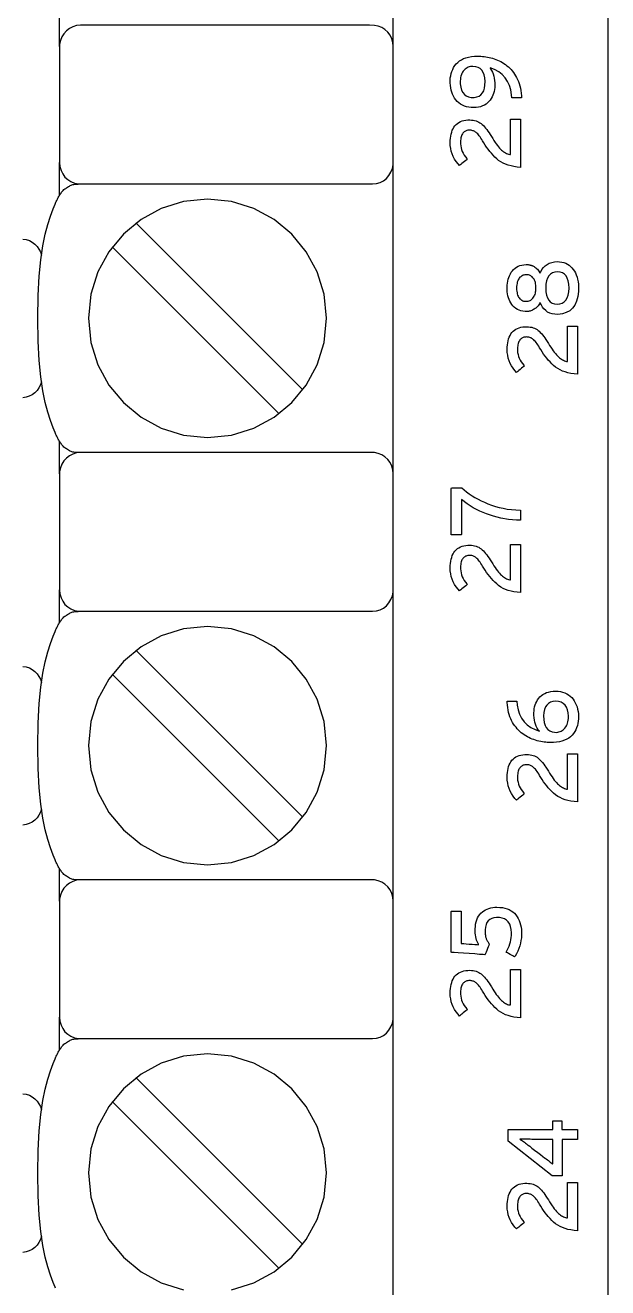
# Model space of a CAD drawing. Extents: x 1 to 47.7, y 0.2 to 35.
# Drawn here: x 32.745 to 33.563, y 10.574 to 12.347 of the extents above; entities that cross this region are included whole.
import ezdxf

# ---------------------------------------------------------------- set-up
doc = ezdxf.new("R2010")
doc.units = 0
doc.header["$MEASUREMENT"] = 0
doc.layers.add('8_0_____DWG', color=7, linetype='CONTINUOUS')

msp = doc.modelspace()

# ---------------------------------------------------------------- linework, layer by layer
at = {"layer": '8_0_____DWG'}
for points in [[(33.2621, 10.465), (33.2621, 10.7528), (33.2621, 11.0441), (33.2621, 11.3354), (33.2621, 11.6231), (33.2621, 11.7646), (33.2621, 11.9038), (33.2621, 12.0403), (33.2621, 12.1737), (33.2621, 12.3035), (33.2621, 12.4294)], [(33.5634, 12.4151), (33.5634, 12.327), (33.5634, 12.2366), (33.5634, 12.144), (33.5634, 12.0493), (33.5634, 11.9524), (33.5634, 11.8535), (33.5634, 11.7526), (33.5634, 11.6498), (33.5634, 11.5451), (33.5634, 11.4387), (33.5634, 11.3305), (33.5634, 11.2207), (33.5634, 11.1093), (33.5634, 10.9963), (33.5634, 10.8819), (33.5634, 10.7661), (33.5634, 10.6489), (33.5634, 10.5305)], [(32.7932, 12.3168), (32.7932, 12.3624)], [(32.7932, 12.1084), (32.7932, 12.154)], [(32.8224, 11.7468), (32.8209, 11.7468), (32.8194, 11.7468), (32.8178, 11.7469), (32.8162, 11.747), (32.8146, 11.7471), (32.8131, 11.7473), (32.8117, 11.7475), (32.8105, 11.7478), (32.8094, 11.7482), (32.8081, 11.7488), (32.8069, 11.7495), (32.8056, 11.7502), (32.8043, 11.7511), (32.8031, 11.7519), (32.8018, 11.7527), (32.8005, 11.7536), (32.7993, 11.7544), (32.7981, 11.7556), (32.7971, 11.7569), (32.7961, 11.7582), (32.7952, 11.7594), (32.7943, 11.7607), (32.7935, 11.7619), (32.7927, 11.7631), (32.792, 11.7644), (32.7914, 11.7656), (32.7907, 11.7668), (32.7902, 11.7679), (32.7896, 11.7689), (32.7891, 11.77), (32.7886, 11.7711), (32.7881, 11.7723), (32.7875, 11.7736), (32.7869, 11.7751), (32.7844, 11.7814), (32.7806, 11.7917), (32.7768, 11.8035), (32.7731, 11.8173), (32.7698, 11.8337), (32.7669, 11.8532), (32.7646, 11.8762), (32.7632, 11.9034), (32.7626, 11.9353), (32.7632, 11.9672), (32.7646, 11.9944), (32.7669, 12.0174), (32.7698, 12.0369), (32.7731, 12.0533), (32.7768, 12.0671), (32.7806, 12.0789), (32.7844, 12.0891), (32.7869, 12.0955), (32.7875, 12.097), (32.7881, 12.0983), (32.7886, 12.0995), (32.7891, 12.1006), (32.7896, 12.1016), (32.7902, 12.1027), (32.7907, 12.1038), (32.7914, 12.105), (32.792, 12.1062), (32.7927, 12.1074), (32.7935, 12.1087), (32.7943, 12.1099), (32.7952, 12.1111), (32.7961, 12.1124), (32.7971, 12.1137), (32.7981, 12.115), (32.7993, 12.1162), (32.8005, 12.117), (32.8018, 12.1178), (32.8031, 12.1187), (32.8043, 12.1195), (32.8056, 12.1203), (32.8069, 12.1211), (32.8081, 12.1218), (32.8094, 12.1224), (32.8105, 12.1228), (32.8117, 12.1231), (32.8131, 12.1234), (32.8146, 12.1236), (32.8162, 12.1237), (32.8178, 12.1238), (32.8194, 12.1239), (32.8209, 12.124), (32.8224, 12.124)], [(33.1348, 11.8349), (32.9005, 12.0692)], [(32.7416, 12.0466), (32.7463, 12.0459), (32.7507, 12.0444), (32.7547, 12.0423), (32.7583, 12.0396), (32.7615, 12.0363), (32.7642, 12.0326), (32.7663, 12.0285), (32.7678, 12.024)], [(33.1014, 11.8015), (32.8671, 12.0358)], [(32.7678, 11.8462), (32.7663, 11.8418), (32.7642, 11.8377), (32.7615, 11.834), (32.7583, 11.8308), (32.7546, 11.8281), (32.7506, 11.826), (32.7462, 11.8246), (32.7416, 11.8239)], [(32.7932, 11.7168), (32.7932, 11.7624)], [(32.7932, 11.5084), (32.7932, 11.554)], [(32.8224, 11.1468), (32.8209, 11.1468), (32.8194, 11.1468), (32.8178, 11.1469), (32.8162, 11.147), (32.8146, 11.1471), (32.8131, 11.1473), (32.8117, 11.1475), (32.8105, 11.1478), (32.8094, 11.1482), (32.8081, 11.1488), (32.8069, 11.1495), (32.8056, 11.1502), (32.8043, 11.1511), (32.8031, 11.1519), (32.8018, 11.1527), (32.8005, 11.1536), (32.7993, 11.1544), (32.7981, 11.1556), (32.7971, 11.1569), (32.7961, 11.1582), (32.7952, 11.1594), (32.7943, 11.1607), (32.7935, 11.1619), (32.7927, 11.1631), (32.792, 11.1644), (32.7914, 11.1656), (32.7907, 11.1668), (32.7902, 11.1679), (32.7896, 11.1689), (32.7891, 11.17), (32.7886, 11.1711), (32.7881, 11.1723), (32.7875, 11.1736), (32.7869, 11.1751), (32.7844, 11.1814), (32.7806, 11.1917), (32.7768, 11.2035), (32.7731, 11.2173), (32.7698, 11.2337), (32.7669, 11.2532), (32.7646, 11.2762), (32.7632, 11.3034), (32.7626, 11.3353), (32.7632, 11.3671), (32.7646, 11.3943), (32.7669, 11.4174), (32.7698, 11.4369), (32.7731, 11.4532), (32.7768, 11.4671), (32.7806, 11.4789), (32.7844, 11.4891), (32.7869, 11.4954), (32.7875, 11.4969), (32.7881, 11.4983), (32.7886, 11.4995), (32.7891, 11.5006), (32.7896, 11.5016), (32.7902, 11.5027), (32.7907, 11.5038), (32.7914, 11.505), (32.792, 11.5062), (32.7927, 11.5074), (32.7935, 11.5087), (32.7943, 11.5099), (32.7952, 11.5111), (32.7961, 11.5124), (32.7971, 11.5137), (32.7981, 11.515), (32.7993, 11.5162), (32.8005, 11.517), (32.8018, 11.5178), (32.8031, 11.5187), (32.8043, 11.5195), (32.8056, 11.5203), (32.8069, 11.5211), (32.8081, 11.5218), (32.8094, 11.5224), (32.8105, 11.5228), (32.8117, 11.5231), (32.8131, 11.5234), (32.8146, 11.5236), (32.8162, 11.5237), (32.8178, 11.5238), (32.8194, 11.5239), (32.8209, 11.524), (32.8224, 11.524)], [(33.1348, 11.2349), (32.9005, 11.4692)], [(32.7416, 11.4466), (32.7463, 11.4459), (32.7507, 11.4444), (32.7547, 11.4423), (32.7583, 11.4396), (32.7615, 11.4363), (32.7642, 11.4326), (32.7663, 11.4285), (32.7678, 11.424)], [(33.1014, 11.2015), (32.8671, 11.4358)], [(32.7678, 11.2462), (32.7663, 11.2418), (32.7642, 11.2377), (32.7615, 11.234), (32.7583, 11.2308), (32.7546, 11.2281), (32.7506, 11.226), (32.7462, 11.2246), (32.7416, 11.2239)], [(32.7932, 11.1168), (32.7932, 11.1624)], [(32.7932, 10.9084), (32.7932, 10.954)], [(32.7875, 10.5736), (32.7869, 10.5751), (32.7844, 10.5814), (32.7806, 10.5917), (32.7768, 10.6035), (32.7731, 10.6173), (32.7698, 10.6337), (32.7669, 10.6532), (32.7646, 10.6762), (32.7632, 10.7034), (32.7626, 10.7353), (32.7632, 10.7671), (32.7646, 10.7943), (32.7669, 10.8174), (32.7698, 10.8369), (32.7731, 10.8532), (32.7768, 10.8671), (32.7806, 10.8788), (32.7844, 10.8891), (32.7869, 10.8954), (32.7875, 10.8969), (32.7881, 10.8983), (32.7886, 10.8995), (32.7891, 10.9006), (32.7896, 10.9016), (32.7902, 10.9027), (32.7907, 10.9038), (32.7914, 10.905), (32.792, 10.9062), (32.7927, 10.9074), (32.7935, 10.9087), (32.7943, 10.9099), (32.7952, 10.9111), (32.7961, 10.9124), (32.7971, 10.9137), (32.7981, 10.915), (32.7993, 10.9162), (32.8005, 10.917), (32.8018, 10.9178), (32.8031, 10.9187), (32.8043, 10.9195), (32.8056, 10.9203), (32.8069, 10.9211), (32.8081, 10.9218), (32.8094, 10.9224), (32.8105, 10.9228), (32.8117, 10.9231), (32.8131, 10.9233), (32.8146, 10.9236), (32.8162, 10.9237), (32.8178, 10.9238), (32.8194, 10.9239), (32.8209, 10.924), (32.8224, 10.924)], [(33.0348, 10.5713), (33.0662, 10.5811), (33.0946, 10.5965), (33.1193, 10.617), (33.1397, 10.6417), (33.1551, 10.6702), (33.1648, 10.7016), (33.1682, 10.7354), (33.1648, 10.7691), (33.1551, 10.8004), (33.1397, 10.8289), (33.1193, 10.8536), (33.0946, 10.874), (33.0662, 10.8895), (33.0348, 10.8992), (33.0011, 10.9026), (32.9674, 10.8992), (32.936, 10.8895), (32.9076, 10.874), (32.8828, 10.8536), (32.8623, 10.8289), (32.8469, 10.8004), (32.8371, 10.7691), (32.8337, 10.7354), (32.8371, 10.7016), (32.8469, 10.6702), (32.8623, 10.6417), (32.8828, 10.617), (32.9076, 10.5965), (32.936, 10.5811), (32.9674, 10.5713)], [(33.1348, 10.6349), (32.9005, 10.8692)], [(32.7416, 10.8466), (32.7463, 10.8459), (32.7507, 10.8444), (32.7547, 10.8423), (32.7583, 10.8396), (32.7615, 10.8363), (32.7642, 10.8326), (32.7663, 10.8285), (32.7678, 10.824)], [(33.1014, 10.6015), (32.8671, 10.8358)], [(33.4989, 10.7962), (33.5208, 10.7962), (33.5208, 10.7825), (33.4994, 10.7825), (33.4994, 10.7315), (33.4855, 10.7315), (33.4236, 10.78), (33.4236, 10.7962), (33.4861, 10.7962), (33.4861, 10.8087), (33.4989, 10.8087), (33.4989, 10.7962)], [(32.7678, 10.6462), (32.7663, 10.6418), (32.7642, 10.6377), (32.7615, 10.634), (32.7583, 10.6308), (32.7546, 10.6281), (32.7506, 10.626), (32.7462, 10.6246), (32.7416, 10.6239)]]:
    msp.add_lwpolyline(points, dxfattribs=at)
for points in [[(32.8224, 12.3468), (32.8169, 12.3463), (32.8117, 12.3447), (32.8069, 12.3423), (32.8027, 12.339), (32.7991, 12.335), (32.7963, 12.3304), (32.7944, 12.3252), (32.7933, 12.3197), (32.7932, 12.3152), (32.7932, 12.3034), (32.7932, 12.2829), (32.7932, 12.2567), (32.7932, 12.2282), (32.7932, 12.2005), (32.7932, 12.1768), (32.7932, 12.1602), (32.7932, 12.154), (32.7937, 12.1483), (32.7952, 12.1429), (32.7976, 12.1381), (32.8008, 12.1337), (32.8047, 12.1301), (32.8092, 12.1272), (32.8142, 12.1252), (32.8196, 12.1241), (32.8265, 12.124), (32.8563, 12.124), (32.908, 12.124), (32.9738, 12.124), (33.0456, 12.124), (33.1155, 12.124), (33.1752, 12.124), (33.217, 12.124), (33.2327, 12.124), (33.2383, 12.1245), (33.2435, 12.1261), (33.2482, 12.1285), (33.2524, 12.1318), (33.256, 12.1358), (33.2588, 12.1404), (33.2608, 12.1456), (33.2618, 12.1511), (33.2619, 12.1556), (33.2619, 12.1674), (33.2619, 12.1879), (33.2619, 12.2141), (33.2619, 12.2426), (33.2619, 12.2703), (33.2619, 12.294), (33.2619, 12.3106), (33.2619, 12.3168), (33.2614, 12.3225), (33.2599, 12.3279), (33.2575, 12.3327), (33.2543, 12.3371), (33.2504, 12.3407), (33.2459, 12.3436), (33.2409, 12.3456), (33.2355, 12.3467), (33.2286, 12.3468), (33.1989, 12.3468), (33.1471, 12.3468), (33.0813, 12.3468), (33.0095, 12.3468), (32.9397, 12.3468), (32.8799, 12.3468), (32.8381, 12.3468)], [(33.3807, 12.3034), (33.383, 12.3034), (33.3852, 12.3033), (33.3875, 12.3031), (33.3898, 12.3028), (33.3921, 12.3025), (33.3944, 12.3021), (33.3967, 12.3017), (33.3991, 12.3011), (33.4015, 12.3005), (33.4039, 12.2997), (33.4062, 12.2989), (33.4085, 12.2979), (33.4108, 12.2968), (33.4131, 12.2957), (33.4153, 12.2944), (33.4175, 12.293), (33.4196, 12.2916), (33.4217, 12.29), (33.4238, 12.2884), (33.4257, 12.2866), (33.4275, 12.2847), (33.4292, 12.2827), (33.4309, 12.2805), (33.4325, 12.2783), (33.4339, 12.2759), (33.4353, 12.2733), (33.4366, 12.2706), (33.4378, 12.2678), (33.4389, 12.2649), (33.4398, 12.2617), (33.4406, 12.2585), (33.4412, 12.2551), (33.4417, 12.2516), (33.4421, 12.2479), (33.4423, 12.245), (33.4415, 12.245), (33.44, 12.245), (33.438, 12.245), (33.4357, 12.245), (33.4334, 12.245), (33.4313, 12.245), (33.4296, 12.245), (33.4287, 12.245), (33.4283, 12.249), (33.4272, 12.256), (33.4254, 12.2623), (33.4227, 12.268), (33.4193, 12.2731), (33.4152, 12.2775), (33.4102, 12.2814), (33.4045, 12.2846), (33.3981, 12.2872), (33.3985, 12.2858), (33.4, 12.2835), (33.4013, 12.281), (33.4024, 12.2784), (33.4033, 12.2755), (33.404, 12.2725), (33.4045, 12.2692), (33.4047, 12.2658), (33.4048, 12.2623), (33.4047, 12.2594), (33.4043, 12.2566), (33.4038, 12.2538), (33.4031, 12.2512), (33.4021, 12.2487), (33.401, 12.2463), (33.3997, 12.2439), (33.3982, 12.2417), (33.3964, 12.2396), (33.3945, 12.2377), (33.3924, 12.2361), (33.39, 12.2346), (33.3875, 12.2335), (33.3847, 12.2325), (33.3817, 12.2319), (33.3785, 12.2314), (33.3751, 12.2312), (33.3716, 12.2313), (33.3681, 12.2317), (33.3649, 12.2323), (33.3619, 12.2333), (33.3591, 12.2345), (33.3565, 12.236), (33.3542, 12.2378), (33.352, 12.2398), (33.35, 12.2421), (33.3483, 12.2446), (33.3467, 12.2472), (33.3454, 12.2499), (33.3443, 12.2528), (33.3434, 12.2558), (33.3427, 12.259), (33.3423, 12.2623), (33.342, 12.2658), (33.342, 12.2694), (33.3422, 12.2728), (33.3427, 12.276), (33.3434, 12.2791), (33.3443, 12.2821), (33.3455, 12.2849), (33.3469, 12.2876), (33.3485, 12.2901), (33.3504, 12.2925), (33.3526, 12.2947), (33.355, 12.2967), (33.3578, 12.2984), (33.3609, 12.2999), (33.3642, 12.3011), (33.3679, 12.3021), (33.3719, 12.3028), (33.3762, 12.3032)], [(33.3739, 12.289), (33.3722, 12.289), (33.3704, 12.2887), (33.3688, 12.2883), (33.3672, 12.2878), (33.3657, 12.287), (33.3643, 12.2862), (33.3629, 12.2851), (33.3616, 12.2839), (33.3604, 12.2825), (33.3594, 12.281), (33.3585, 12.2793), (33.3577, 12.2775), (33.3571, 12.2755), (33.3566, 12.2733), (33.3563, 12.271), (33.3561, 12.2685), (33.3562, 12.2644), (33.3569, 12.2598), (33.3581, 12.2558), (33.3598, 12.2524), (33.362, 12.2497), (33.3647, 12.2477), (33.3679, 12.2463), (33.3716, 12.2456), (33.3757, 12.2455), (33.3794, 12.2461), (33.3826, 12.2474), (33.3853, 12.2492), (33.3875, 12.2517), (33.3892, 12.2548), (33.3903, 12.2586), (33.3909, 12.2629), (33.3911, 12.2679), (33.3907, 12.2728), (33.3899, 12.277), (33.3885, 12.2806), (33.3866, 12.2836), (33.3842, 12.2859), (33.3813, 12.2876), (33.3779, 12.2886)], [(33.4407, 12.1473), (33.4361, 12.1477), (33.4316, 12.1483), (33.4275, 12.1492), (33.4235, 12.1503), (33.4198, 12.1517), (33.4163, 12.1532), (33.4131, 12.1551), (33.4101, 12.1571), (33.4074, 12.1594), (33.4048, 12.1618), (33.4023, 12.1644), (33.3999, 12.167), (33.3975, 12.1697), (33.3953, 12.1726), (33.3932, 12.1755), (33.3912, 12.1786), (33.3892, 12.1817), (33.3876, 12.1845), (33.3864, 12.1865), (33.3851, 12.1884), (33.384, 12.1901), (33.3828, 12.1916), (33.3817, 12.193), (33.3807, 12.1942), (33.3796, 12.1953), (33.3787, 12.1962), (33.3777, 12.1969), (33.3767, 12.1975), (33.3757, 12.198), (33.3747, 12.1985), (33.3737, 12.1988), (33.3726, 12.1991), (33.3716, 12.1993), (33.3705, 12.1995), (33.3694, 12.1995), (33.3681, 12.1995), (33.3668, 12.1993), (33.3656, 12.1991), (33.3645, 12.1987), (33.3634, 12.1983), (33.3624, 12.1977), (33.3615, 12.197), (33.3607, 12.1962), (33.3599, 12.1953), (33.3591, 12.1943), (33.3585, 12.1931), (33.3579, 12.1917), (33.3575, 12.1903), (33.3571, 12.1886), (33.3568, 12.1869), (33.3566, 12.1849), (33.3565, 12.1829), (33.3565, 12.1805), (33.3568, 12.1776), (33.3573, 12.1749), (33.358, 12.1722), (33.359, 12.1695), (33.3602, 12.167), (33.3617, 12.1645), (33.3634, 12.1621), (33.3653, 12.1597), (33.3661, 12.1586), (33.3653, 12.158), (33.3639, 12.1569), (33.3622, 12.1555), (33.3604, 12.154), (33.3585, 12.1525), (33.3569, 12.1512), (33.3557, 12.1502), (33.3552, 12.1497), (33.353, 12.1522), (33.3504, 12.1555), (33.3483, 12.1589), (33.3464, 12.1624), (33.3449, 12.1661), (33.3436, 12.1698), (33.3428, 12.1737), (33.3422, 12.1778), (33.342, 12.1819), (33.3421, 12.1852), (33.3423, 12.1884), (33.3427, 12.1913), (33.3433, 12.1941), (33.3441, 12.1968), (33.345, 12.1993), (33.346, 12.2016), (33.3473, 12.2037), (33.3487, 12.2057), (33.3503, 12.2075), (33.3522, 12.209), (33.3542, 12.2104), (33.3564, 12.2115), (33.3587, 12.2124), (33.3612, 12.2131), (33.364, 12.2136), (33.3668, 12.2138), (33.3696, 12.2139), (33.372, 12.2137), (33.3743, 12.2135), (33.3764, 12.213), (33.3784, 12.2125), (33.3804, 12.2118), (33.3822, 12.2109), (33.3839, 12.2099), (33.3855, 12.2088), (33.3871, 12.2074), (33.3886, 12.2059), (33.3902, 12.2042), (33.3917, 12.2024), (33.3933, 12.2004), (33.3949, 12.1982), (33.3966, 12.1958), (33.3982, 12.1933), (33.3999, 12.1906), (33.4017, 12.1877), (33.4034, 12.1849), (33.4051, 12.1824), (33.4067, 12.1801), (33.4083, 12.178), (33.4098, 12.1761), (33.4113, 12.1743), (33.4127, 12.1728), (33.414, 12.1715), (33.4154, 12.1704), (33.4168, 12.1693), (33.4182, 12.1684), (33.4196, 12.1675), (33.4211, 12.1668), (33.4226, 12.1661), (33.4241, 12.1656), (33.4256, 12.1652), (33.4266, 12.1652), (33.4266, 12.1681), (33.4266, 12.1737), (33.4266, 12.1811), (33.4266, 12.1894), (33.4266, 12.1978), (33.4266, 12.2054), (33.4266, 12.2112), (33.4266, 12.2145), (33.4268, 12.2148), (33.4278, 12.2148), (33.4295, 12.2148), (33.4317, 12.2148), (33.4341, 12.2148), (33.4364, 12.2148), (33.4385, 12.2148), (33.44, 12.2148), (33.4407, 12.2148), (33.4407, 12.2133), (33.4407, 12.2077), (33.4407, 12.1988), (33.4407, 12.1881), (33.4407, 12.1766), (33.4407, 12.1656), (33.4407, 12.1562), (33.4407, 12.1497)], [(33.0011, 11.7679), (33.0348, 11.7713), (33.0662, 11.7811), (33.0946, 11.7965), (33.1193, 11.817), (33.1397, 11.8417), (33.1551, 11.8702), (33.1648, 11.9016), (33.1682, 11.9354), (33.1648, 11.9691), (33.1551, 12.0005), (33.1397, 12.0289), (33.1193, 12.0536), (33.0946, 12.074), (33.0662, 12.0895), (33.0348, 12.0992), (33.0011, 12.1026), (32.9674, 12.0992), (32.936, 12.0895), (32.9076, 12.074), (32.8828, 12.0536), (32.8623, 12.0289), (32.8469, 12.0005), (32.8371, 11.9691), (32.8337, 11.9354), (32.8371, 11.9016), (32.8469, 11.8702), (32.8623, 11.8417), (32.8828, 11.817), (32.9076, 11.7965), (32.936, 11.7811), (32.9674, 11.7713)], [(33.4925, 12.0149), (33.4957, 12.0147), (33.4987, 12.0143), (33.5016, 12.0136), (33.5043, 12.0127), (33.5067, 12.0115), (33.5091, 12.01), (33.5112, 12.0083), (33.5131, 12.0064), (33.5149, 12.0041), (33.5165, 12.0017), (33.5179, 11.9991), (33.5192, 11.9963), (33.5202, 11.9933), (33.521, 11.9901), (33.5216, 11.9867), (33.5221, 11.9831), (33.5223, 11.9793), (33.5222, 11.973), (33.5213, 11.9658), (33.5196, 11.9594), (33.5171, 11.954), (33.5139, 11.9495), (33.51, 11.946), (33.5052, 11.9434), (33.4997, 11.9417), (33.4934, 11.9409), (33.489, 11.9411), (33.4854, 11.9417), (33.482, 11.9427), (33.4789, 11.9442), (33.4762, 11.9461), (33.4737, 11.9485), (33.4715, 11.9512), (33.4697, 11.9545), (33.4682, 11.9574), (33.4673, 11.9558), (33.4665, 11.9543), (33.4655, 11.953), (33.4646, 11.9518), (33.4635, 11.9507), (33.4624, 11.9497), (33.4613, 11.9489), (33.4601, 11.9481), (33.4589, 11.9475), (33.4577, 11.9469), (33.4565, 11.9463), (33.4553, 11.9459), (33.4542, 11.9455), (33.4531, 11.9453), (33.452, 11.9451), (33.4509, 11.9449), (33.4498, 11.9449), (33.4472, 11.945), (33.4442, 11.9453), (33.4414, 11.9459), (33.4388, 11.9468), (33.4364, 11.9479), (33.4341, 11.9492), (33.4321, 11.9508), (33.4302, 11.9527), (33.4285, 11.9548), (33.4271, 11.957), (33.4259, 11.9593), (33.4248, 11.9617), (33.4239, 11.9643), (33.4232, 11.9669), (33.4227, 11.9698), (33.4223, 11.9727), (33.4221, 11.9758), (33.422, 11.9789), (33.4222, 11.9818), (33.4225, 11.9847), (33.423, 11.9875), (33.4236, 11.9901), (33.4244, 11.9927), (33.4254, 11.9952), (33.4266, 11.9976), (33.4279, 11.9999), (33.4294, 12.0021), (33.4311, 12.004), (33.4331, 12.0058), (33.4352, 12.0072), (33.4375, 12.0084), (33.44, 12.0094), (33.4427, 12.0101), (33.4457, 12.0106), (33.4488, 12.0108), (33.4497, 12.0108), (33.4502, 12.0108), (33.4507, 12.0108), (33.4512, 12.0107), (33.4517, 12.0107), (33.4523, 12.0106), (33.4528, 12.0105), (33.4534, 12.0104), (33.4539, 12.0103), (33.4546, 12.0101), (33.4552, 12.01), (33.4558, 12.0098), (33.4564, 12.0096), (33.457, 12.0093), (33.4577, 12.0091), (33.4583, 12.0088), (33.4589, 12.0085), (33.4598, 12.008), (33.4611, 12.0072), (33.4623, 12.0063), (33.4634, 12.0053), (33.4645, 12.0042), (33.4655, 12.003), (33.4664, 12.0016), (33.4673, 12.0002), (33.4681, 11.9986), (33.4693, 12.0007), (33.471, 12.004), (33.473, 12.0068), (33.4754, 12.0092), (33.4781, 12.0111), (33.4812, 12.0127), (33.4846, 12.0138), (33.4884, 12.0146)], [(33.4496, 11.9966), (33.4483, 11.9965), (33.447, 11.9964), (33.4457, 11.9961), (33.4445, 11.9957), (33.4433, 11.9951), (33.4422, 11.9945), (33.4411, 11.9938), (33.4401, 11.9929), (33.4391, 11.9919), (33.4383, 11.9907), (33.4375, 11.9893), (33.4369, 11.9878), (33.4363, 11.9861), (33.4359, 11.9843), (33.4356, 11.9822), (33.4354, 11.9801), (33.4353, 11.9778), (33.4354, 11.9755), (33.4356, 11.9733), (33.4359, 11.9713), (33.4363, 11.9695), (33.4368, 11.9679), (33.4374, 11.9664), (33.4381, 11.9651), (33.4389, 11.9639), (33.4398, 11.9629), (33.4408, 11.962), (33.4418, 11.9612), (33.4429, 11.9606), (33.444, 11.96), (33.4452, 11.9596), (33.4464, 11.9593), (33.4477, 11.9592), (33.4491, 11.9592), (33.4505, 11.9592), (33.4518, 11.9594), (33.453, 11.9598), (33.4542, 11.9603), (33.4554, 11.9609), (33.4564, 11.9617), (33.4574, 11.9626), (33.4583, 11.9637), (33.4592, 11.9649), (33.46, 11.9662), (33.4607, 11.9675), (33.4612, 11.969), (33.4617, 11.9706), (33.4621, 11.9723), (33.4623, 11.9741), (33.4625, 11.976), (33.4625, 11.978), (33.4625, 11.9801), (33.4623, 11.9821), (33.462, 11.9839), (33.4617, 11.9856), (33.4612, 11.9872), (33.4606, 11.9887), (33.4599, 11.9901), (33.4591, 11.9913), (33.4582, 11.9924), (33.4573, 11.9934), (33.4564, 11.9942), (33.4554, 11.995), (33.4544, 11.9956), (33.4533, 11.996), (33.4521, 11.9963), (33.4509, 11.9965)], [(33.4929, 12.0006), (33.489, 12.0003), (33.4857, 11.9992), (33.4829, 11.9974), (33.4805, 11.995), (33.4787, 11.9917), (33.4774, 11.9878), (33.4765, 11.9831), (33.4762, 11.9777), (33.4765, 11.9724), (33.4773, 11.9679), (33.4786, 11.964), (33.4804, 11.9608), (33.4826, 11.9583), (33.4853, 11.9566), (33.4885, 11.9555), (33.4922, 11.9552), (33.4961, 11.9556), (33.4995, 11.9567), (33.5023, 11.9585), (33.5047, 11.961), (33.5066, 11.9642), (33.5079, 11.968), (33.5087, 11.9726), (33.509, 11.9779), (33.5087, 11.9832), (33.5079, 11.9878), (33.5066, 11.9917), (33.5048, 11.9949), (33.5025, 11.9974), (33.4998, 11.9992), (33.4966, 12.0002)], [(33.5208, 11.857), (33.5161, 11.8574), (33.5117, 11.858), (33.5075, 11.8589), (33.5036, 11.86), (33.4999, 11.8613), (33.4964, 11.8629), (33.4932, 11.8647), (33.4902, 11.8668), (33.4874, 11.8691), (33.4848, 11.8715), (33.4823, 11.874), (33.4799, 11.8767), (33.4776, 11.8794), (33.4754, 11.8823), (33.4733, 11.8852), (33.4712, 11.8882), (33.4693, 11.8914), (33.4677, 11.8941), (33.4664, 11.8962), (33.4652, 11.898), (33.464, 11.8997), (33.4629, 11.9013), (33.4618, 11.9027), (33.4607, 11.9039), (33.4597, 11.9049), (33.4587, 11.9058), (33.4578, 11.9066), (33.4568, 11.9072), (33.4558, 11.9077), (33.4548, 11.9081), (33.4537, 11.9085), (33.4527, 11.9088), (33.4516, 11.909), (33.4505, 11.9091), (33.4494, 11.9092), (33.4481, 11.9091), (33.4469, 11.909), (33.4457, 11.9087), (33.4445, 11.9084), (33.4435, 11.9079), (33.4425, 11.9073), (33.4416, 11.9067), (33.4407, 11.9059), (33.4399, 11.905), (33.4392, 11.9039), (33.4385, 11.9027), (33.438, 11.9014), (33.4375, 11.8999), (33.4372, 11.8983), (33.4369, 11.8965), (33.4367, 11.8946), (33.4366, 11.8926), (33.4366, 11.8902), (33.4368, 11.8873), (33.4373, 11.8845), (33.4381, 11.8818), (33.4391, 11.8792), (33.4403, 11.8767), (33.4417, 11.8742), (33.4434, 11.8718), (33.4453, 11.8694), (33.4461, 11.8683), (33.4453, 11.8676), (33.444, 11.8666), (33.4423, 11.8652), (33.4404, 11.8636), (33.4386, 11.8621), (33.437, 11.8608), (33.4358, 11.8599), (33.4352, 11.8594), (33.433, 11.8619), (33.4305, 11.8652), (33.4283, 11.8686), (33.4264, 11.8721), (33.4249, 11.8757), (33.4237, 11.8795), (33.4228, 11.8834), (33.4223, 11.8874), (33.422, 11.8916), (33.4221, 11.8949), (33.4224, 11.898), (33.4228, 11.901), (33.4234, 11.9038), (33.4241, 11.9065), (33.425, 11.9089), (33.4261, 11.9113), (33.4273, 11.9134), (33.4288, 11.9154), (33.4304, 11.9171), (33.4322, 11.9187), (33.4342, 11.92), (33.4364, 11.9212), (33.4388, 11.9221), (33.4413, 11.9228), (33.444, 11.9232), (33.4469, 11.9235), (33.4497, 11.9235), (33.452, 11.9234), (33.4543, 11.9231), (33.4565, 11.9227), (33.4585, 11.9221), (33.4604, 11.9214), (33.4623, 11.9206), (33.464, 11.9196), (33.4656, 11.9184), (33.4671, 11.9171), (33.4686, 11.9156), (33.4702, 11.9139), (33.4718, 11.9121), (33.4734, 11.91), (33.475, 11.9078), (33.4766, 11.9055), (33.4783, 11.9029), (33.48, 11.9002), (33.4817, 11.8973), (33.4835, 11.8946), (33.4851, 11.8921), (33.4868, 11.8898), (33.4883, 11.8876), (33.4899, 11.8857), (33.4913, 11.884), (33.4927, 11.8825), (33.4941, 11.8812), (33.4954, 11.88), (33.4968, 11.879), (33.4983, 11.878), (33.4997, 11.8772), (33.5012, 11.8765), (33.5026, 11.8758), (33.5041, 11.8753), (33.5056, 11.8749), (33.5067, 11.8749), (33.5067, 11.8777), (33.5067, 11.8833), (33.5067, 11.8908), (33.5067, 11.8991), (33.5067, 11.9075), (33.5067, 11.9151), (33.5067, 11.9209), (33.5067, 11.9241), (33.5068, 11.9245), (33.5078, 11.9245), (33.5096, 11.9245), (33.5117, 11.9245), (33.5141, 11.9245), (33.5165, 11.9245), (33.5185, 11.9245), (33.52, 11.9245), (33.5208, 11.9245), (33.5208, 11.923), (33.5208, 11.9173), (33.5208, 11.9085), (33.5208, 11.8977), (33.5208, 11.8863), (33.5208, 11.8752), (33.5208, 11.8659), (33.5208, 11.8594)], [(32.8224, 11.7468), (32.8169, 11.7463), (32.8117, 11.7447), (32.8069, 11.7422), (32.8027, 11.739), (32.7991, 11.735), (32.7963, 11.7304), (32.7944, 11.7252), (32.7933, 11.7197), (32.7932, 11.7152), (32.7932, 11.7034), (32.7932, 11.6828), (32.7932, 11.6567), (32.7932, 11.6282), (32.7932, 11.6005), (32.7932, 11.5768), (32.7932, 11.5602), (32.7932, 11.554), (32.7937, 11.5483), (32.7952, 11.5429), (32.7976, 11.5381), (32.8008, 11.5337), (32.8047, 11.5301), (32.8092, 11.5272), (32.8142, 11.5252), (32.8196, 11.5241), (32.8265, 11.524), (32.8563, 11.524), (32.908, 11.524), (32.9738, 11.524), (33.0456, 11.524), (33.1155, 11.524), (33.1752, 11.524), (33.217, 11.524), (33.2327, 11.524), (33.2383, 11.5245), (33.2435, 11.5261), (33.2482, 11.5285), (33.2524, 11.5318), (33.256, 11.5358), (33.2588, 11.5404), (33.2608, 11.5456), (33.2618, 11.5511), (33.2619, 11.5556), (33.2619, 11.5674), (33.2619, 11.5879), (33.2619, 11.6141), (33.2619, 11.6426), (33.2619, 11.6703), (33.2619, 11.694), (33.2619, 11.7106), (33.2619, 11.7168), (33.2614, 11.7225), (33.2599, 11.7279), (33.2575, 11.7327), (33.2543, 11.7371), (33.2504, 11.7407), (33.2459, 11.7436), (33.2409, 11.7456), (33.2355, 11.7467), (33.2286, 11.7468), (33.1989, 11.7468), (33.1471, 11.7468), (33.0813, 11.7468), (33.0095, 11.7468), (32.9397, 11.7468), (32.8799, 11.7468), (32.8381, 11.7468)], [(33.3583, 11.6972), (33.3616, 11.6943), (33.3651, 11.6916), (33.3688, 11.6889), (33.3727, 11.6863), (33.3768, 11.6838), (33.3811, 11.6815), (33.3856, 11.6792), (33.3902, 11.677), (33.3951, 11.6749), (33.4002, 11.673), (33.4055, 11.6713), (33.4109, 11.6699), (33.4165, 11.6686), (33.4223, 11.6676), (33.4283, 11.6668), (33.4344, 11.6662), (33.4407, 11.6658), (33.4407, 11.6653), (33.4407, 11.6638), (33.4407, 11.6618), (33.4407, 11.6594), (33.4407, 11.6569), (33.4407, 11.6546), (33.4407, 11.6528), (33.4407, 11.6518), (33.435, 11.6519), (33.4239, 11.653), (33.4132, 11.6549), (33.4029, 11.6574), (33.393, 11.6607), (33.3835, 11.6646), (33.3745, 11.6693), (33.3659, 11.6747), (33.3577, 11.6808), (33.3577, 11.6789), (33.3577, 11.6739), (33.3577, 11.6667), (33.3577, 11.6583), (33.3577, 11.6496), (33.3577, 11.6417), (33.3577, 11.6355), (33.3577, 11.6319), (33.3575, 11.6314), (33.3565, 11.6314), (33.3547, 11.6314), (33.3524, 11.6314), (33.35, 11.6314), (33.3476, 11.6314), (33.3455, 11.6314), (33.3441, 11.6314), (33.3435, 11.6314), (33.3435, 11.6339), (33.3435, 11.6406), (33.3435, 11.6502), (33.3435, 11.6614), (33.3435, 11.6729), (33.3435, 11.6835), (33.3435, 11.6918), (33.3435, 11.6965), (33.3437, 11.6972), (33.3448, 11.6972), (33.3466, 11.6972), (33.349, 11.6972), (33.3516, 11.6972), (33.3541, 11.6972), (33.3562, 11.6972), (33.3577, 11.6972)], [(33.4407, 11.5502), (33.4361, 11.5506), (33.4316, 11.5513), (33.4275, 11.5521), (33.4235, 11.5532), (33.4198, 11.5546), (33.4163, 11.5562), (33.4131, 11.558), (33.4101, 11.56), (33.4074, 11.5623), (33.4048, 11.5648), (33.4023, 11.5673), (33.3999, 11.5699), (33.3975, 11.5727), (33.3953, 11.5755), (33.3932, 11.5785), (33.3912, 11.5815), (33.3892, 11.5846), (33.3876, 11.5874), (33.3864, 11.5894), (33.3851, 11.5913), (33.384, 11.593), (33.3828, 11.5945), (33.3817, 11.5959), (33.3807, 11.5971), (33.3796, 11.5982), (33.3787, 11.5991), (33.3777, 11.5998), (33.3767, 11.6004), (33.3757, 11.6009), (33.3747, 11.6014), (33.3737, 11.6018), (33.3726, 11.6021), (33.3716, 11.6023), (33.3705, 11.6024), (33.3694, 11.6024), (33.3681, 11.6024), (33.3668, 11.6023), (33.3656, 11.602), (33.3645, 11.6016), (33.3634, 11.6012), (33.3624, 11.6006), (33.3615, 11.5999), (33.3607, 11.5992), (33.3599, 11.5983), (33.3591, 11.5972), (33.3585, 11.596), (33.3579, 11.5947), (33.3575, 11.5932), (33.3571, 11.5916), (33.3568, 11.5898), (33.3566, 11.5879), (33.3565, 11.5858), (33.3565, 11.5834), (33.3568, 11.5806), (33.3573, 11.5778), (33.358, 11.5751), (33.359, 11.5725), (33.3602, 11.5699), (33.3617, 11.5674), (33.3634, 11.565), (33.3653, 11.5627), (33.3661, 11.5616), (33.3653, 11.5609), (33.3639, 11.5598), (33.3622, 11.5584), (33.3604, 11.5569), (33.3585, 11.5554), (33.3569, 11.5541), (33.3557, 11.5531), (33.3552, 11.5527), (33.353, 11.5551), (33.3504, 11.5584), (33.3483, 11.5618), (33.3464, 11.5653), (33.3449, 11.569), (33.3436, 11.5728), (33.3428, 11.5767), (33.3422, 11.5807), (33.342, 11.5848), (33.3421, 11.5881), (33.3423, 11.5913), (33.3427, 11.5943), (33.3433, 11.5971), (33.3441, 11.5997), (33.345, 11.6022), (33.346, 11.6045), (33.3473, 11.6067), (33.3487, 11.6086), (33.3503, 11.6104), (33.3522, 11.612), (33.3542, 11.6133), (33.3564, 11.6144), (33.3587, 11.6153), (33.3612, 11.616), (33.364, 11.6165), (33.3668, 11.6168), (33.3696, 11.6168), (33.372, 11.6167), (33.3743, 11.6164), (33.3764, 11.616), (33.3784, 11.6154), (33.3804, 11.6147), (33.3822, 11.6138), (33.3839, 11.6128), (33.3855, 11.6117), (33.3871, 11.6104), (33.3886, 11.6089), (33.3902, 11.6072), (33.3917, 11.6053), (33.3933, 11.6033), (33.3949, 11.6011), (33.3966, 11.5987), (33.3982, 11.5962), (33.3999, 11.5935), (33.4017, 11.5906), (33.4034, 11.5879), (33.4051, 11.5853), (33.4067, 11.583), (33.4083, 11.5809), (33.4098, 11.579), (33.4113, 11.5773), (33.4127, 11.5758), (33.414, 11.5745), (33.4154, 11.5733), (33.4168, 11.5722), (33.4182, 11.5713), (33.4196, 11.5704), (33.4211, 11.5697), (33.4226, 11.5691), (33.4241, 11.5685), (33.4256, 11.5681), (33.4266, 11.5681), (33.4266, 11.571), (33.4266, 11.5766), (33.4266, 11.584), (33.4266, 11.5924), (33.4266, 11.6008), (33.4266, 11.6083), (33.4266, 11.6142), (33.4266, 11.6174), (33.4268, 11.6178), (33.4278, 11.6178), (33.4295, 11.6178), (33.4317, 11.6178), (33.4341, 11.6178), (33.4364, 11.6178), (33.4385, 11.6178), (33.44, 11.6178), (33.4407, 11.6178), (33.4407, 11.6163), (33.4407, 11.6106), (33.4407, 11.6017), (33.4407, 11.591), (33.4407, 11.5795), (33.4407, 11.5685), (33.4407, 11.5591), (33.4407, 11.5527)], [(33.0011, 11.1679), (33.0348, 11.1713), (33.0662, 11.1811), (33.0946, 11.1965), (33.1193, 11.217), (33.1397, 11.2417), (33.1551, 11.2702), (33.1648, 11.3016), (33.1682, 11.3354), (33.1648, 11.3691), (33.1551, 11.4004), (33.1397, 11.4289), (33.1193, 11.4536), (33.0946, 11.474), (33.0662, 11.4895), (33.0348, 11.4992), (33.0011, 11.5026), (32.9674, 11.4992), (32.936, 11.4895), (32.9076, 11.474), (32.8828, 11.4536), (32.8623, 11.4289), (32.8469, 11.4004), (32.8371, 11.3691), (32.8337, 11.3354), (32.8371, 11.3016), (32.8469, 11.2702), (32.8623, 11.2417), (32.8828, 11.217), (32.9076, 11.1965), (32.936, 11.1811), (32.9674, 11.1713)], [(33.4899, 11.4119), (33.4935, 11.4117), (33.4968, 11.4112), (33.5, 11.4105), (33.5029, 11.4095), (33.5057, 11.4082), (33.5082, 11.4067), (33.5105, 11.4049), (33.5127, 11.4029), (33.5146, 11.4006), (33.5163, 11.3981), (33.5178, 11.3954), (33.5191, 11.3926), (33.5202, 11.3897), (33.5211, 11.3866), (33.5217, 11.3834), (33.5221, 11.38), (33.5223, 11.3764), (33.5223, 11.3729), (33.522, 11.3696), (33.5215, 11.3664), (33.5207, 11.3634), (33.5197, 11.3604), (33.5185, 11.3577), (33.517, 11.355), (33.5153, 11.3525), (33.5133, 11.3501), (33.511, 11.3479), (33.5085, 11.3459), (33.5057, 11.3442), (33.5026, 11.3428), (33.4991, 11.3416), (33.4954, 11.3407), (33.4914, 11.3401), (33.4871, 11.3397), (33.483, 11.3396), (33.4808, 11.3397), (33.4785, 11.3398), (33.4762, 11.3401), (33.4739, 11.3403), (33.4716, 11.3407), (33.4692, 11.3412), (33.4668, 11.3417), (33.4644, 11.3423), (33.462, 11.343), (33.4596, 11.3438), (33.4573, 11.3446), (33.455, 11.3456), (33.4527, 11.3467), (33.4505, 11.3478), (33.4483, 11.3491), (33.4461, 11.3505), (33.444, 11.3519), (33.4419, 11.3535), (33.4399, 11.3553), (33.438, 11.3571), (33.4362, 11.3591), (33.4345, 11.3611), (33.4328, 11.3633), (33.4312, 11.3656), (33.4297, 11.368), (33.4283, 11.3705), (33.4271, 11.3732), (33.4259, 11.376), (33.4249, 11.379), (33.4241, 11.3821), (33.4234, 11.3853), (33.4228, 11.3887), (33.4224, 11.3923), (33.4221, 11.396), (33.4221, 11.398), (33.4231, 11.398), (33.4247, 11.398), (33.4268, 11.398), (33.4292, 11.398), (33.4315, 11.398), (33.4335, 11.398), (33.435, 11.398), (33.4357, 11.398), (33.4362, 11.3924), (33.4374, 11.3856), (33.4395, 11.3794), (33.4423, 11.3738), (33.4459, 11.3689), (33.4502, 11.3646), (33.4554, 11.3608), (33.4613, 11.3578), (33.4673, 11.3556), (33.4656, 11.3577), (33.4641, 11.3601), (33.4629, 11.3626), (33.4618, 11.3653), (33.461, 11.3682), (33.4603, 11.3712), (33.4599, 11.3745), (33.4596, 11.378), (33.4596, 11.3814), (33.4598, 11.3844), (33.4602, 11.3872), (33.4607, 11.39), (33.4615, 11.3926), (33.4624, 11.3951), (33.4636, 11.3975), (33.4649, 11.3998), (33.4664, 11.4019), (33.4682, 11.404), (33.4702, 11.4058), (33.4724, 11.4073), (33.4748, 11.4087), (33.4774, 11.4098), (33.4802, 11.4106), (33.4832, 11.4113), (33.4865, 11.4117)], [(33.4902, 11.3976), (33.4863, 11.3973), (33.4829, 11.3963), (33.48, 11.3946), (33.4777, 11.3924), (33.4758, 11.3896), (33.4745, 11.3861), (33.4736, 11.382), (33.4733, 11.3773), (33.4735, 11.3722), (33.4741, 11.3677), (33.4753, 11.3638), (33.477, 11.3606), (33.4792, 11.358), (33.4819, 11.3561), (33.4851, 11.3548), (33.4888, 11.3541), (33.4915, 11.354), (33.4932, 11.3542), (33.4948, 11.3546), (33.4964, 11.3551), (33.4979, 11.3558), (33.4994, 11.3566), (33.5008, 11.3576), (33.5021, 11.3588), (33.5033, 11.3601), (33.5045, 11.3616), (33.5055, 11.3632), (33.5063, 11.365), (33.507, 11.3669), (33.5075, 11.369), (33.5079, 11.3712), (33.5082, 11.3735), (33.5082, 11.3766), (33.5078, 11.3815), (33.5068, 11.3857), (33.5054, 11.3894), (33.5034, 11.3923), (33.5009, 11.3946), (33.4978, 11.3963), (33.4943, 11.3973)], [(33.5208, 11.2564), (33.5161, 11.2568), (33.5117, 11.2574), (33.5075, 11.2583), (33.5036, 11.2594), (33.4999, 11.2607), (33.4964, 11.2623), (33.4932, 11.2641), (33.4902, 11.2662), (33.4874, 11.2685), (33.4848, 11.2709), (33.4823, 11.2734), (33.4799, 11.2761), (33.4776, 11.2788), (33.4754, 11.2817), (33.4733, 11.2846), (33.4712, 11.2876), (33.4693, 11.2908), (33.4677, 11.2935), (33.4664, 11.2956), (33.4652, 11.2974), (33.464, 11.2991), (33.4629, 11.3007), (33.4618, 11.3021), (33.4607, 11.3033), (33.4597, 11.3043), (33.4587, 11.3052), (33.4578, 11.306), (33.4568, 11.3066), (33.4558, 11.3071), (33.4548, 11.3075), (33.4537, 11.3079), (33.4527, 11.3082), (33.4516, 11.3084), (33.4505, 11.3085), (33.4494, 11.3086), (33.4481, 11.3085), (33.4469, 11.3084), (33.4457, 11.3081), (33.4445, 11.3078), (33.4435, 11.3073), (33.4425, 11.3067), (33.4416, 11.3061), (33.4407, 11.3053), (33.4399, 11.3044), (33.4392, 11.3033), (33.4385, 11.3021), (33.438, 11.3008), (33.4375, 11.2993), (33.4372, 11.2977), (33.4369, 11.2959), (33.4367, 11.294), (33.4366, 11.292), (33.4366, 11.2896), (33.4368, 11.2867), (33.4373, 11.2839), (33.4381, 11.2812), (33.4391, 11.2786), (33.4403, 11.2761), (33.4417, 11.2736), (33.4434, 11.2712), (33.4453, 11.2688), (33.4461, 11.2677), (33.4453, 11.267), (33.444, 11.266), (33.4423, 11.2646), (33.4404, 11.263), (33.4386, 11.2615), (33.437, 11.2602), (33.4358, 11.2593), (33.4352, 11.2588), (33.433, 11.2613), (33.4305, 11.2646), (33.4283, 11.268), (33.4264, 11.2715), (33.4249, 11.2751), (33.4237, 11.2789), (33.4228, 11.2828), (33.4223, 11.2868), (33.422, 11.291), (33.4221, 11.2943), (33.4224, 11.2974), (33.4228, 11.3004), (33.4234, 11.3032), (33.4241, 11.3059), (33.425, 11.3083), (33.4261, 11.3107), (33.4273, 11.3128), (33.4288, 11.3148), (33.4304, 11.3165), (33.4322, 11.3181), (33.4342, 11.3194), (33.4364, 11.3206), (33.4388, 11.3215), (33.4413, 11.3222), (33.444, 11.3226), (33.4469, 11.3229), (33.4497, 11.3229), (33.452, 11.3228), (33.4543, 11.3225), (33.4565, 11.3221), (33.4585, 11.3215), (33.4604, 11.3208), (33.4623, 11.32), (33.464, 11.319), (33.4656, 11.3178), (33.4671, 11.3165), (33.4686, 11.315), (33.4702, 11.3133), (33.4718, 11.3115), (33.4734, 11.3094), (33.475, 11.3072), (33.4766, 11.3049), (33.4783, 11.3023), (33.48, 11.2996), (33.4817, 11.2967), (33.4835, 11.294), (33.4851, 11.2915), (33.4868, 11.2892), (33.4883, 11.287), (33.4899, 11.2851), (33.4913, 11.2834), (33.4927, 11.2819), (33.4941, 11.2806), (33.4954, 11.2794), (33.4968, 11.2784), (33.4983, 11.2774), (33.4997, 11.2766), (33.5012, 11.2759), (33.5026, 11.2752), (33.5041, 11.2747), (33.5056, 11.2743), (33.5067, 11.2743), (33.5067, 11.2771), (33.5067, 11.2827), (33.5067, 11.2902), (33.5067, 11.2985), (33.5067, 11.3069), (33.5067, 11.3145), (33.5067, 11.3203), (33.5067, 11.3235), (33.5068, 11.3239), (33.5078, 11.3239), (33.5096, 11.3239), (33.5117, 11.3239), (33.5141, 11.3239), (33.5165, 11.3239), (33.5185, 11.3239), (33.52, 11.3239), (33.5208, 11.3239), (33.5208, 11.3224), (33.5208, 11.3167), (33.5208, 11.3079), (33.5208, 11.2971), (33.5208, 11.2857), (33.5208, 11.2746), (33.5208, 11.2653), (33.5208, 11.2588)], [(32.8224, 11.1468), (32.8169, 11.1463), (32.8117, 11.1447), (32.8069, 11.1422), (32.8027, 11.139), (32.7991, 11.135), (32.7963, 11.1304), (32.7944, 11.1252), (32.7933, 11.1197), (32.7932, 11.1152), (32.7932, 11.1034), (32.7932, 11.0828), (32.7932, 11.0567), (32.7932, 11.0282), (32.7932, 11.0005), (32.7932, 10.9768), (32.7932, 10.9602), (32.7932, 10.954), (32.7937, 10.9483), (32.7952, 10.9429), (32.7976, 10.9381), (32.8008, 10.9337), (32.8047, 10.9301), (32.8092, 10.9272), (32.8142, 10.9252), (32.8196, 10.9241), (32.8265, 10.924), (32.8563, 10.924), (32.908, 10.924), (32.9738, 10.924), (33.0456, 10.924), (33.1155, 10.924), (33.1752, 10.924), (33.217, 10.924), (33.2327, 10.924), (33.2383, 10.9245), (33.2435, 10.9261), (33.2482, 10.9285), (33.2524, 10.9318), (33.256, 10.9358), (33.2588, 10.9404), (33.2608, 10.9455), (33.2618, 10.9511), (33.2619, 10.9556), (33.2619, 10.9674), (33.2619, 10.9879), (33.2619, 11.0141), (33.2619, 11.0426), (33.2619, 11.0703), (33.2619, 11.094), (33.2619, 11.1106), (33.2619, 11.1168), (33.2614, 11.1225), (33.2599, 11.1279), (33.2575, 11.1327), (33.2543, 11.137), (33.2504, 11.1407), (33.2459, 11.1436), (33.2409, 11.1456), (33.2355, 11.1467), (33.2286, 11.1468), (33.1989, 11.1468), (33.1471, 11.1468), (33.0813, 11.1468), (33.0095, 11.1468), (32.9397, 11.1468), (32.8799, 11.1468), (32.8381, 11.1468)], [(33.4077, 11.1085), (33.4116, 11.1083), (33.4153, 11.1079), (33.4187, 11.1072), (33.4219, 11.1063), (33.4248, 11.1051), (33.4275, 11.1036), (33.43, 11.1019), (33.4322, 11.0999), (33.4342, 11.0977), (33.436, 11.0952), (33.4376, 11.0926), (33.4389, 11.0899), (33.44, 11.0869), (33.4409, 11.0838), (33.4416, 11.0805), (33.442, 11.0771), (33.4423, 11.0735), (33.4423, 11.0696), (33.442, 11.0656), (33.4415, 11.0617), (33.4408, 11.0579), (33.4398, 11.0541), (33.4386, 11.0504), (33.4371, 11.0468), (33.4354, 11.0432), (33.4334, 11.0397), (33.4325, 11.0387), (33.4315, 11.0392), (33.43, 11.0401), (33.4281, 11.0412), (33.4261, 11.0423), (33.4241, 11.0434), (33.4224, 11.0444), (33.4212, 11.0451), (33.4206, 11.0454), (33.4221, 11.048), (33.4235, 11.051), (33.4247, 11.0539), (33.4258, 11.0569), (33.4266, 11.0599), (33.4273, 11.0629), (33.4278, 11.066), (33.4281, 11.069), (33.4282, 11.0723), (33.4278, 11.0771), (33.4269, 11.0812), (33.4256, 11.0848), (33.4237, 11.0878), (33.4213, 11.0902), (33.4185, 11.092), (33.4151, 11.0933), (33.4113, 11.094), (33.4071, 11.0941), (33.4035, 11.0936), (33.4004, 11.0926), (33.3977, 11.0912), (33.3955, 11.0893), (33.3937, 11.0869), (33.3924, 11.084), (33.3915, 11.0807), (33.3911, 11.0769), (33.391, 11.0743), (33.3911, 11.073), (33.3911, 11.0718), (33.3913, 11.0706), (33.3914, 11.0694), (33.3916, 11.0682), (33.3918, 11.0671), (33.3921, 11.066), (33.3924, 11.065), (33.3928, 11.064), (33.3932, 11.0631), (33.3937, 11.0621), (33.3942, 11.0612), (33.3947, 11.0603), (33.3953, 11.0594), (33.3959, 11.0585), (33.3965, 11.0577), (33.3971, 11.0568), (33.3969, 11.0563), (33.3963, 11.0548), (33.3955, 11.0528), (33.3945, 11.0503), (33.3934, 11.0477), (33.3925, 11.0454), (33.3917, 11.0434), (33.3912, 11.0421), (33.3909, 11.0418), (33.3885, 11.042), (33.3834, 11.0423), (33.3765, 11.0428), (33.3686, 11.0433), (33.3606, 11.0439), (33.3533, 11.0444), (33.3475, 11.0447), (33.3441, 11.045), (33.3435, 11.0454), (33.3435, 11.0492), (33.3435, 11.056), (33.3435, 11.0647), (33.3435, 11.0745), (33.3435, 11.0842), (33.3435, 11.0928), (33.3435, 11.0993), (33.3435, 11.1026), (33.3438, 11.1029), (33.3449, 11.1029), (33.3466, 11.1029), (33.3488, 11.1029), (33.3511, 11.1029), (33.3534, 11.1029), (33.3554, 11.1029), (33.3568, 11.1029), (33.3574, 11.1029), (33.3574, 11.1016), (33.3574, 11.0975), (33.3574, 11.0914), (33.3574, 11.0841), (33.3574, 11.0764), (33.3574, 11.0691), (33.3574, 11.063), (33.3574, 11.0589), (33.3574, 11.0576), (33.3585, 11.0575), (33.361, 11.0574), (33.3645, 11.0571), (33.3686, 11.0568), (33.3727, 11.0565), (33.3766, 11.0562), (33.3797, 11.056), (33.3817, 11.0558), (33.3817, 11.0564), (33.3807, 11.0583), (33.3798, 11.0602), (33.379, 11.0624), (33.3784, 11.0646), (33.3779, 11.067), (33.3775, 11.0695), (33.3772, 11.0721), (33.3771, 11.0748), (33.3771, 11.0781), (33.3774, 11.0816), (33.3778, 11.0849), (33.3785, 11.088), (33.3794, 11.0908), (33.3806, 11.0934), (33.3819, 11.0959), (33.3835, 11.0981), (33.3852, 11.1001), (33.3872, 11.1018), (33.3893, 11.1034), (33.3915, 11.1048), (33.3939, 11.1059), (33.3964, 11.1068), (33.399, 11.1076), (33.4018, 11.1081), (33.4047, 11.1084)], [(33.4407, 10.9533), (33.4361, 10.9537), (33.4316, 10.9543), (33.4275, 10.9552), (33.4235, 10.9563), (33.4198, 10.9576), (33.4163, 10.9592), (33.4131, 10.961), (33.4101, 10.9631), (33.4074, 10.9654), (33.4048, 10.9678), (33.4023, 10.9704), (33.3999, 10.973), (33.3975, 10.9757), (33.3953, 10.9786), (33.3932, 10.9815), (33.3912, 10.9846), (33.3892, 10.9877), (33.3876, 10.9904), (33.3864, 10.9925), (33.3851, 10.9943), (33.384, 10.9961), (33.3828, 10.9976), (33.3817, 10.999), (33.3807, 11.0002), (33.3796, 11.0013), (33.3787, 11.0022), (33.3777, 11.0029), (33.3767, 11.0035), (33.3757, 11.004), (33.3747, 11.0045), (33.3737, 11.0048), (33.3726, 11.0051), (33.3716, 11.0053), (33.3705, 11.0055), (33.3694, 11.0055), (33.3681, 11.0055), (33.3668, 11.0053), (33.3656, 11.0051), (33.3645, 11.0047), (33.3634, 11.0042), (33.3624, 11.0037), (33.3615, 11.003), (33.3607, 11.0022), (33.3599, 11.0013), (33.3591, 11.0003), (33.3585, 10.9991), (33.3579, 10.9977), (33.3575, 10.9962), (33.3571, 10.9946), (33.3568, 10.9928), (33.3566, 10.9909), (33.3565, 10.9889), (33.3565, 10.9865), (33.3568, 10.9836), (33.3573, 10.9809), (33.358, 10.9782), (33.359, 10.9755), (33.3602, 10.973), (33.3617, 10.9705), (33.3634, 10.9681), (33.3653, 10.9657), (33.3661, 10.9646), (33.3653, 10.964), (33.3639, 10.9629), (33.3622, 10.9615), (33.3604, 10.96), (33.3585, 10.9585), (33.3569, 10.9572), (33.3557, 10.9562), (33.3552, 10.9557), (33.353, 10.9582), (33.3504, 10.9615), (33.3483, 10.9649), (33.3464, 10.9684), (33.3449, 10.9721), (33.3436, 10.9758), (33.3428, 10.9797), (33.3422, 10.9837), (33.342, 10.9879), (33.3421, 10.9912), (33.3423, 10.9943), (33.3427, 10.9973), (33.3433, 11.0001), (33.3441, 11.0028), (33.345, 11.0053), (33.346, 11.0076), (33.3473, 11.0097), (33.3487, 11.0117), (33.3503, 11.0135), (33.3522, 11.015), (33.3542, 11.0164), (33.3564, 11.0175), (33.3587, 11.0184), (33.3612, 11.0191), (33.364, 11.0196), (33.3668, 11.0198), (33.3696, 11.0199), (33.372, 11.0197), (33.3743, 11.0194), (33.3764, 11.019), (33.3784, 11.0185), (33.3804, 11.0177), (33.3822, 11.0169), (33.3839, 11.0159), (33.3855, 11.0148), (33.3871, 11.0134), (33.3886, 11.0119), (33.3902, 11.0102), (33.3917, 11.0084), (33.3933, 11.0064), (33.3949, 11.0042), (33.3966, 11.0018), (33.3982, 10.9993), (33.3999, 10.9966), (33.4017, 10.9936), (33.4034, 10.9909), (33.4051, 10.9884), (33.4067, 10.9861), (33.4083, 10.984), (33.4098, 10.982), (33.4113, 10.9803), (33.4127, 10.9788), (33.414, 10.9775), (33.4154, 10.9764), (33.4168, 10.9753), (33.4182, 10.9744), (33.4196, 10.9735), (33.4211, 10.9728), (33.4226, 10.9721), (33.4241, 10.9716), (33.4256, 10.9712), (33.4266, 10.9712), (33.4266, 10.9741), (33.4266, 10.9797), (33.4266, 10.9871), (33.4266, 10.9954), (33.4266, 11.0038), (33.4266, 11.0114), (33.4266, 11.0172), (33.4266, 11.0205), (33.4268, 11.0208), (33.4278, 11.0208), (33.4295, 11.0208), (33.4317, 11.0208), (33.4341, 11.0208), (33.4364, 11.0208), (33.4385, 11.0208), (33.44, 11.0208), (33.4407, 11.0208), (33.4407, 11.0193), (33.4407, 11.0136), (33.4407, 11.0048), (33.4407, 10.9941), (33.4407, 10.9826), (33.4407, 10.9716), (33.4407, 10.9622), (33.4407, 10.9557)], [(33.44, 10.7829), (33.4411, 10.7821), (33.4423, 10.7813), (33.4435, 10.7804), (33.4449, 10.7794), (33.4462, 10.7784), (33.4477, 10.7773), (33.4492, 10.7762), (33.4508, 10.775), (33.4518, 10.7742), (33.4537, 10.7728), (33.4568, 10.7704), (33.4607, 10.7674), (33.465, 10.7642), (33.469, 10.7611), (33.4724, 10.7586), (33.4747, 10.7568), (33.4756, 10.7561), (33.4771, 10.755), (33.4786, 10.7538), (33.48, 10.7527), (33.4813, 10.7517), (33.4826, 10.7506), (33.4838, 10.7496), (33.4849, 10.7486), (33.486, 10.7477), (33.4863, 10.7485), (33.4863, 10.7502), (33.4862, 10.7518), (33.4862, 10.7536), (33.4862, 10.7554), (33.4862, 10.7572), (33.4862, 10.7592), (33.4861, 10.7612), (33.4861, 10.7627), (33.4861, 10.7639), (33.4861, 10.7662), (33.4861, 10.7693), (33.4861, 10.7728), (33.4861, 10.7763), (33.4861, 10.7793), (33.4861, 10.7815), (33.4861, 10.7825), (33.4853, 10.7825), (33.4826, 10.7825), (33.4786, 10.7825), (33.4737, 10.7825), (33.4687, 10.7825), (33.4641, 10.7825), (33.4603, 10.7825), (33.4581, 10.7825), (33.4567, 10.7825), (33.4543, 10.7826), (33.452, 10.7826), (33.4498, 10.7826), (33.4477, 10.7827), (33.4456, 10.7827), (33.4436, 10.7828), (33.4418, 10.7828)], [(33.5208, 10.6543), (33.5161, 10.6547), (33.5117, 10.6553), (33.5075, 10.6562), (33.5036, 10.6573), (33.4999, 10.6586), (33.4964, 10.6602), (33.4932, 10.662), (33.4902, 10.6641), (33.4874, 10.6664), (33.4848, 10.6688), (33.4823, 10.6713), (33.4799, 10.674), (33.4776, 10.6767), (33.4754, 10.6796), (33.4733, 10.6825), (33.4712, 10.6855), (33.4693, 10.6887), (33.4677, 10.6914), (33.4664, 10.6935), (33.4652, 10.6953), (33.464, 10.697), (33.4629, 10.6986), (33.4618, 10.7), (33.4607, 10.7012), (33.4597, 10.7022), (33.4587, 10.7031), (33.4578, 10.7039), (33.4568, 10.7045), (33.4558, 10.705), (33.4548, 10.7054), (33.4537, 10.7058), (33.4527, 10.7061), (33.4516, 10.7063), (33.4505, 10.7064), (33.4494, 10.7065), (33.4481, 10.7064), (33.4469, 10.7063), (33.4457, 10.706), (33.4445, 10.7057), (33.4435, 10.7052), (33.4425, 10.7047), (33.4416, 10.704), (33.4407, 10.7032), (33.4399, 10.7023), (33.4392, 10.7013), (33.4385, 10.7), (33.438, 10.6987), (33.4375, 10.6972), (33.4372, 10.6956), (33.4369, 10.6938), (33.4367, 10.6919), (33.4366, 10.6899), (33.4366, 10.6875), (33.4368, 10.6846), (33.4373, 10.6818), (33.4381, 10.6791), (33.4391, 10.6765), (33.4403, 10.674), (33.4417, 10.6715), (33.4434, 10.6691), (33.4453, 10.6667), (33.4461, 10.6656), (33.4453, 10.665), (33.444, 10.6639), (33.4423, 10.6625), (33.4404, 10.6609), (33.4386, 10.6594), (33.437, 10.6581), (33.4358, 10.6572), (33.4352, 10.6567), (33.433, 10.6592), (33.4305, 10.6625), (33.4283, 10.6659), (33.4264, 10.6694), (33.4249, 10.673), (33.4237, 10.6768), (33.4228, 10.6807), (33.4223, 10.6847), (33.422, 10.6889), (33.4221, 10.6922), (33.4224, 10.6953), (33.4228, 10.6983), (33.4234, 10.7011), (33.4241, 10.7038), (33.425, 10.7062), (33.4261, 10.7086), (33.4273, 10.7107), (33.4288, 10.7127), (33.4304, 10.7144), (33.4322, 10.716), (33.4342, 10.7173), (33.4364, 10.7185), (33.4388, 10.7194), (33.4413, 10.7201), (33.444, 10.7205), (33.4469, 10.7208), (33.4497, 10.7208), (33.452, 10.7207), (33.4543, 10.7204), (33.4565, 10.72), (33.4585, 10.7194), (33.4604, 10.7187), (33.4623, 10.7179), (33.464, 10.7169), (33.4656, 10.7157), (33.4671, 10.7144), (33.4686, 10.7129), (33.4702, 10.7112), (33.4718, 10.7094), (33.4734, 10.7073), (33.475, 10.7051), (33.4766, 10.7028), (33.4783, 10.7002), (33.48, 10.6975), (33.4817, 10.6946), (33.4835, 10.6919), (33.4851, 10.6894), (33.4868, 10.6871), (33.4883, 10.6849), (33.4899, 10.683), (33.4913, 10.6813), (33.4927, 10.6798), (33.4941, 10.6785), (33.4954, 10.6773), (33.4968, 10.6763), (33.4983, 10.6753), (33.4997, 10.6745), (33.5012, 10.6738), (33.5026, 10.6731), (33.5041, 10.6726), (33.5056, 10.6722), (33.5067, 10.6722), (33.5067, 10.675), (33.5067, 10.6806), (33.5067, 10.6881), (33.5067, 10.6964), (33.5067, 10.7048), (33.5067, 10.7124), (33.5067, 10.7182), (33.5067, 10.7214), (33.5068, 10.7218), (33.5078, 10.7218), (33.5096, 10.7218), (33.5117, 10.7218), (33.5141, 10.7218), (33.5165, 10.7218), (33.5185, 10.7218), (33.52, 10.7218), (33.5208, 10.7218), (33.5208, 10.7203), (33.5208, 10.7146), (33.5208, 10.7058), (33.5208, 10.6951), (33.5208, 10.6836), (33.5208, 10.6725), (33.5208, 10.6632), (33.5208, 10.6567)]]:
    msp.add_lwpolyline(points, close=True, dxfattribs=at)

doc.saveas('drawing.dxf')
